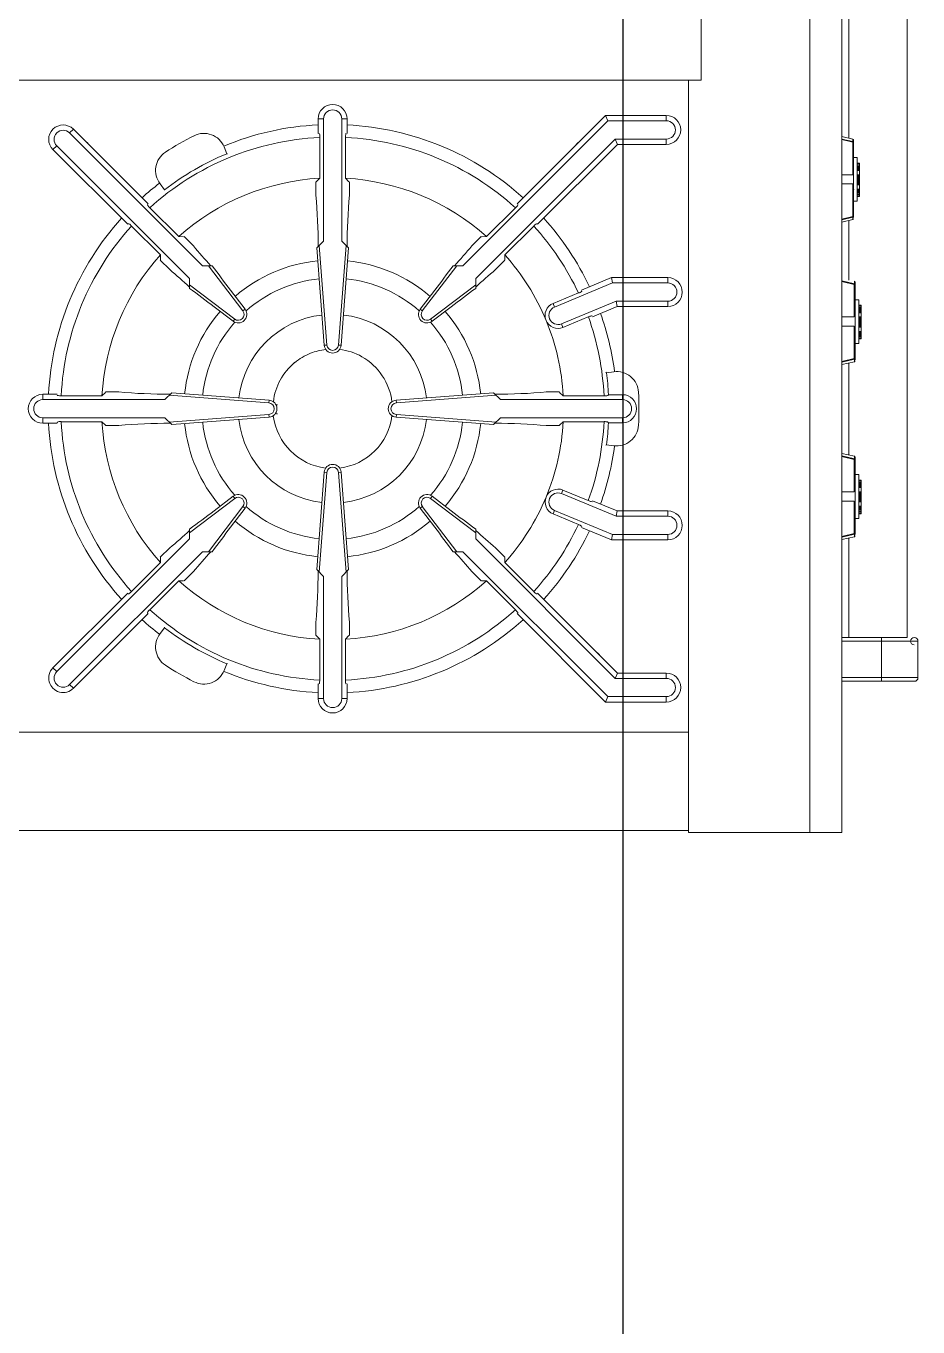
# Model space of a CAD drawing. Header units: inches. Extents: x -28708 to -16583, y 64755 to 66587.
# Drawn here: x -19892.18 to -19876.89, y 66122.48 to 66144.79 of the extents above; entities that cross this region are included whole.
import ezdxf

# ---------------------------------------------------------------- set-up
doc = ezdxf.new("R2010")
doc.units = ezdxf.units.IN
doc.header["$LTSCALE"] = 20
doc.header["$MEASUREMENT"] = 0
doc.linetypes.add('HIDDEN', pattern=[0.375, 0.25, -0.125])
doc.linetypes.add('Solid', pattern=[0])
doc.layers.add('COUNTER TOPS', color=2, linetype='Continuous')
doc.layers.add('ELEVATION LINES', color=8, linetype='HIDDEN')
doc.layers.add('FIXTURES_ INTERIOR', color=1, linetype='Continuous', lineweight=5)

# ---------------------------------------------------------------- blocks, each defined once
blk = doc.blocks.new('A$C5BAE7CA6')
at = {"layer": 'COUNTER TOPS', "color": 9, "linetype": 'Solid'}
blk.add_line((30.016, 397.942), (30.016, 579.49), dxfattribs=at)
at = {"layer": 'FIXTURES_ INTERIOR', "color": 9, "linetype": 'Solid'}
for p, q in [((33.214, 506.693), (33.214, 470.74)), ((33.762, 506.693), (33.762, 470.74)), ((34.88, 503.398), (34.88, 474.082)), ((31.354, 483.639), (31.354, 493.772)), ((33.88, 482.645), (33.88, 486.167)), ((9.032, 483.639), (31.354, 483.639)), ((31.133, 483.639), (31.133, 470.74)), ((24.787, 482.975), (24.879, 482.975)), ((24.787, 482.726), (24.787, 482.975)), ((24.879, 482.975), (24.879, 480.881)), ((25.283, 482.975), (25.191, 482.975)), ((25.191, 480.881), (25.191, 482.975)), ((25.283, 482.975), (25.283, 482.726)), ((28.197, 481.519), (29.713, 483.035)), ((29.713, 483.035), (29.751, 482.943)), ((29.713, 483.035), (30.754, 483.035)), ((30.754, 483.035), (30.754, 482.943)), ((20.591, 482.8), (20.526, 482.735)), ((20.591, 482.8), (21.872, 481.519)), ((29.751, 482.943), (27.267, 480.458)), ((29.751, 482.943), (30.754, 482.943)), ((22.803, 480.458), (20.526, 482.735)), ((24.807, 482.72), (24.8, 482.726)), ((24.813, 481.959), (24.813, 482.658)), ((25.256, 482.658), (25.256, 481.959)), ((25.269, 482.726), (25.262, 482.72)), ((27.487, 480.238), (29.88, 482.631)), ((29.918, 482.539), (28.547, 481.168)), ((30.754, 482.631), (29.88, 482.631)), ((29.918, 482.539), (29.88, 482.631)), ((30.754, 482.539), (29.918, 482.539)), ((30.754, 482.539), (30.754, 482.631)), ((33.762, 482.672), (33.954, 482.629)), ((33.954, 482.586), (33.762, 482.631)), ((33.951, 482.575), (33.762, 482.62)), ((33.951, 482.575), (33.951, 482.017)), ((33.954, 482.629), (33.954, 482.586)), ((33.965, 482.615), (33.965, 481.285)), ((20.241, 482.449), (20.306, 482.514)), ((21.522, 481.168), (20.241, 482.449)), ((20.306, 482.514), (22.582, 480.238)), ((23.223, 482.379), (23.175, 482.497)), ((23.223, 482.379), (23.233, 482.375)), ((33.965, 482.314), (34.028, 482.314)), ((34.028, 482.314), (34.028, 481.564)), ((33.951, 482.017), (33.965, 482.115)), ((34.068, 482.218), (34.028, 482.218)), ((34.068, 482.217), (34.028, 482.217)), ((34.068, 482.214), (34.028, 482.214)), ((34.068, 482.209), (34.028, 482.209)), ((34.068, 482.204), (34.028, 482.204)), ((34.068, 482.181), (34.028, 482.181)), ((34.068, 482.16), (34.028, 482.16)), ((34.068, 482.143), (34.028, 482.143)), ((34.068, 482.128), (34.028, 482.128)), ((34.068, 482.116), (34.028, 482.116)), ((34.068, 482.108), (34.028, 482.108)), ((34.068, 482.103), (34.028, 482.103)), ((34.028, 482.101), (34.068, 482.101)), ((34.068, 482.1), (34.028, 482.1)), ((34.068, 482.098), (34.028, 482.098)), ((34.068, 482.095), (34.028, 482.095)), ((34.068, 482.091), (34.028, 482.091)), ((34.068, 482.218), (34.068, 482.011)), ((22.076, 481.862), (22.153, 481.761)), ((24.747, 481.896), (24.747, 481.669)), ((24.754, 481.897), (24.813, 481.959)), ((25.256, 481.959), (25.315, 481.897)), ((25.322, 481.669), (25.322, 481.896)), ((33.951, 482.017), (33.762, 482.018)), ((33.762, 481.86), (33.951, 481.861)), ((33.951, 481.861), (33.951, 481.303)), ((34.068, 482.017), (34.028, 482.017)), ((34.068, 482.004), (34.028, 482.004)), ((34.068, 482.003), (34.028, 482.003)), ((34.068, 482.002), (34.028, 482.002)), ((34.068, 482), (34.028, 482)), ((34.068, 481.997), (34.028, 481.997)), ((34.068, 481.993), (34.028, 481.993)), ((34.068, 481.986), (34.028, 481.986)), ((34.068, 481.978), (34.028, 481.978)), ((34.068, 481.972), (34.028, 481.972)), ((34.068, 481.969), (34.028, 481.969)), ((34.068, 481.968), (34.028, 481.968)), ((34.068, 481.967), (34.028, 481.967)), ((34.068, 481.967), (34.028, 481.967)), ((34.068, 481.966), (34.028, 481.966)), ((34.068, 481.965), (34.028, 481.965)), ((34.068, 481.963), (34.028, 481.963)), ((34.068, 481.962), (34.028, 481.962)), ((34.068, 481.96), (34.028, 481.96)), ((34.068, 481.957), (34.028, 481.957)), ((34.068, 481.955), (34.028, 481.955)), ((34.068, 481.95), (34.028, 481.95)), ((34.068, 481.944), (34.028, 481.944)), ((34.068, 481.939), (34.028, 481.939)), ((34.068, 481.936), (34.028, 481.936)), ((34.068, 481.936), (34.028, 481.936)), ((34.068, 481.933), (34.028, 481.933)), ((34.068, 481.93), (34.028, 481.93)), ((34.068, 481.926), (34.028, 481.926)), ((34.068, 481.922), (34.028, 481.922)), ((34.068, 481.918), (34.028, 481.918)), ((34.068, 481.915), (34.028, 481.915)), ((34.068, 481.914), (34.028, 481.914)), ((34.068, 481.913), (34.028, 481.913)), ((34.068, 481.912), (34.028, 481.912)), ((34.068, 481.911), (34.028, 481.911)), ((34.068, 481.91), (34.028, 481.91)), ((34.068, 481.909), (34.028, 481.909)), ((34.028, 481.906), (34.068, 481.906)), ((34.068, 481.901), (34.028, 481.901)), ((34.068, 481.897), (34.028, 481.897)), ((34.068, 481.893), (34.028, 481.893)), ((34.068, 481.888), (34.028, 481.888)), ((34.068, 481.882), (34.028, 481.882)), ((34.068, 481.871), (34.028, 481.871)), ((34.068, 481.863), (34.028, 481.863)), ((34.068, 482.004), (34.068, 481.967)), ((34.068, 481.966), (34.068, 481.939)), ((34.068, 481.936), (34.068, 481.845)), ((22.152, 481.751), (22.153, 481.761)), ((34.068, 481.856), (34.028, 481.856)), ((34.068, 481.851), (34.028, 481.851)), ((34.068, 481.848), (34.028, 481.848)), ((34.068, 481.846), (34.028, 481.846)), ((34.068, 481.845), (34.028, 481.845)), ((34.068, 481.845), (34.028, 481.845)), ((34.068, 481.771), (34.028, 481.771)), ((34.068, 481.767), (34.028, 481.767)), ((34.068, 481.764), (34.028, 481.764)), ((34.068, 481.762), (34.028, 481.762)), ((34.068, 481.761), (34.028, 481.761)), ((34.068, 481.759), (34.028, 481.759)), ((34.068, 481.754), (34.028, 481.754)), ((34.068, 481.746), (34.028, 481.746)), ((34.068, 481.734), (34.028, 481.734)), ((34.068, 481.719), (34.028, 481.719)), ((34.068, 481.702), (34.028, 481.702)), ((34.068, 481.681), (34.028, 481.681)), ((34.068, 481.658), (34.028, 481.658)), ((34.068, 481.653), (34.028, 481.653)), ((34.068, 481.648), (34.028, 481.648)), ((34.068, 481.645), (34.028, 481.645)), ((34.068, 481.644), (34.028, 481.644)), ((34.068, 481.838), (34.068, 481.644)), ((21.862, 481.509), (21.862, 481.5)), ((21.902, 481.452), (22.396, 480.958)), ((27.673, 480.958), (28.167, 481.452)), ((28.207, 481.5), (28.207, 481.509)), ((34.028, 481.564), (33.965, 481.564)), ((33.762, 481.258), (33.951, 481.303)), ((33.762, 481.247), (33.954, 481.292)), ((33.954, 481.249), (33.762, 481.207)), ((33.88, 481.233), (33.88, 480.213)), ((33.951, 481.303), (33.957, 481.303)), ((33.954, 481.292), (33.954, 481.249)), ((33.957, 481.303), (33.961, 481.304)), ((33.961, 481.304), (33.964, 481.305)), ((33.964, 481.305), (33.965, 481.306)), ((21.54, 481.178), (21.531, 481.178)), ((22.082, 480.645), (21.588, 481.139)), ((28.481, 481.139), (27.987, 480.645)), ((28.538, 481.178), (28.529, 481.178)), ((22.396, 480.958), (22.481, 480.955)), ((22.648, 480.799), (22.487, 480.96)), ((24.879, 480.881), (24.762, 480.764)), ((24.889, 479.095), (24.762, 480.764)), ((24.805, 480.807), (24.935, 479.098)), ((25.134, 479.098), (25.265, 480.807)), ((25.18, 479.095), (25.307, 480.764)), ((25.307, 480.764), (25.191, 480.881)), ((27.582, 480.96), (27.421, 480.799)), ((27.588, 480.955), (27.673, 480.958)), ((22.081, 480.553), (22.242, 480.393)), ((22.085, 480.559), (22.082, 480.645)), ((27.828, 480.393), (27.989, 480.553)), ((27.987, 480.645), (27.984, 480.559)), ((22.971, 480.458), (22.803, 480.458)), ((23.497, 479.684), (22.907, 480.458)), ((27.162, 480.458), (26.572, 479.684)), ((27.267, 480.458), (27.098, 480.458)), ((22.582, 480.238), (22.582, 480.069)), ((22.582, 480.133), (23.356, 479.544)), ((26.712, 479.544), (27.487, 480.133)), ((27.487, 480.238), (27.487, 480.069)), ((29.832, 480.162), (28.838, 479.75)), ((29.814, 480.254), (29.3, 480.041)), ((29.814, 480.254), (29.832, 480.162)), ((30.78, 480.254), (29.814, 480.254)), ((30.78, 480.162), (29.832, 480.162)), ((30.78, 480.254), (30.78, 480.162)), ((33.978, 480.148), (33.762, 480.199)), ((33.976, 480.137), (33.762, 480.188)), ((33.978, 480.144), (33.976, 480.137)), ((33.976, 480.137), (33.976, 479.579)), ((33.978, 480.191), (33.978, 480.148)), ((33.99, 480.177), (33.99, 478.847)), ((23.533, 479.712), (23.285, 480.038)), ((26.784, 480.038), (26.536, 479.712)), ((29.248, 479.991), (28.813, 479.811)), ((29.306, 480.029), (29.303, 480.02)), ((31.01, 479.914), (31.012, 479.914)), ((33.99, 479.876), (34.053, 479.876)), ((34.053, 479.876), (34.053, 479.126)), ((23.002, 479.756), (23.329, 479.507)), ((23.497, 479.684), (23.533, 479.712)), ((26.572, 479.684), (26.536, 479.712)), ((26.74, 479.507), (27.067, 479.756)), ((28.813, 479.811), (28.838, 479.75)), ((28.957, 479.462), (29.894, 479.85)), ((29.49, 479.583), (29.912, 479.758)), ((29.894, 479.85), (30.78, 479.85)), ((29.912, 479.758), (29.894, 479.85)), ((29.912, 479.758), (30.78, 479.758)), ((30.78, 479.758), (30.78, 479.85)), ((33.976, 479.579), (33.99, 479.677)), ((34.093, 479.78), (34.053, 479.78)), ((34.093, 479.779), (34.053, 479.779)), ((34.093, 479.776), (34.053, 479.776)), ((34.093, 479.771), (34.053, 479.771)), ((34.093, 479.766), (34.053, 479.766)), ((34.093, 479.743), (34.053, 479.743)), ((34.093, 479.722), (34.053, 479.722)), ((34.093, 479.705), (34.053, 479.705)), ((34.093, 479.69), (34.053, 479.69)), ((34.093, 479.678), (34.053, 479.678)), ((34.093, 479.67), (34.053, 479.67)), ((34.093, 479.665), (34.053, 479.665)), ((34.053, 479.663), (34.093, 479.663)), ((34.093, 479.662), (34.053, 479.662)), ((34.093, 479.66), (34.053, 479.66)), ((34.093, 479.657), (34.053, 479.657)), ((34.093, 479.653), (34.053, 479.653)), ((34.093, 479.78), (34.093, 479.206)), ((23.356, 479.544), (23.329, 479.507)), ((26.712, 479.544), (26.74, 479.507)), ((28.982, 479.401), (28.957, 479.462)), ((28.982, 479.401), (29.417, 479.582)), ((29.477, 479.6), (29.485, 479.596)), ((33.976, 479.579), (33.762, 479.58)), ((33.762, 479.422), (33.976, 479.423)), ((33.99, 479.325), (33.976, 479.423)), ((33.976, 479.423), (33.976, 478.865)), ((34.093, 479.579), (34.053, 479.579)), ((34.093, 479.566), (34.053, 479.566)), ((34.093, 479.565), (34.053, 479.565)), ((34.093, 479.564), (34.053, 479.564)), ((34.093, 479.562), (34.053, 479.562)), ((34.093, 479.559), (34.053, 479.559)), ((34.093, 479.555), (34.053, 479.555)), ((34.093, 479.548), (34.053, 479.548)), ((34.093, 479.54), (34.053, 479.54)), ((34.093, 479.534), (34.053, 479.534)), ((34.093, 479.531), (34.053, 479.531)), ((34.093, 479.53), (34.053, 479.53)), ((34.093, 479.529), (34.053, 479.529)), ((34.093, 479.529), (34.053, 479.529)), ((34.093, 479.528), (34.053, 479.528)), ((34.093, 479.527), (34.053, 479.527)), ((34.093, 479.525), (34.053, 479.525)), ((34.093, 479.524), (34.053, 479.524)), ((34.093, 479.522), (34.053, 479.522)), ((34.093, 479.519), (34.053, 479.519)), ((34.093, 479.517), (34.053, 479.517)), ((34.093, 479.512), (34.053, 479.512)), ((34.093, 479.506), (34.053, 479.506)), ((34.093, 479.501), (34.053, 479.501)), ((34.093, 479.498), (34.053, 479.498)), ((34.093, 479.498), (34.053, 479.498)), ((34.093, 479.495), (34.053, 479.495)), ((34.093, 479.492), (34.053, 479.492)), ((34.093, 479.488), (34.053, 479.488)), ((34.093, 479.484), (34.053, 479.484)), ((34.093, 479.48), (34.053, 479.48)), ((34.093, 479.477), (34.053, 479.477)), ((34.093, 479.476), (34.053, 479.476)), ((34.093, 479.475), (34.053, 479.475)), ((34.093, 479.474), (34.053, 479.474)), ((34.093, 479.473), (34.053, 479.473)), ((34.093, 479.472), (34.053, 479.472)), ((34.093, 479.471), (34.053, 479.471)), ((34.053, 479.468), (34.093, 479.468)), ((34.093, 479.463), (34.053, 479.463)), ((34.093, 479.459), (34.053, 479.459)), ((34.093, 479.455), (34.053, 479.455)), ((34.093, 479.45), (34.053, 479.45)), ((34.093, 479.444), (34.053, 479.444)), ((34.093, 479.433), (34.053, 479.433)), ((34.093, 479.425), (34.053, 479.425)), ((34.093, 479.418), (34.053, 479.418)), ((34.093, 479.413), (34.053, 479.413)), ((34.093, 479.41), (34.053, 479.41)), ((34.093, 479.408), (34.053, 479.408)), ((34.093, 479.407), (34.053, 479.407)), ((34.093, 479.407), (34.053, 479.407)), ((34.093, 479.333), (34.053, 479.333)), ((34.093, 479.329), (34.053, 479.329)), ((34.093, 479.326), (34.053, 479.326)), ((34.093, 479.324), (34.053, 479.324)), ((34.093, 479.323), (34.053, 479.323)), ((34.093, 479.321), (34.053, 479.321)), ((34.093, 479.316), (34.053, 479.316)), ((34.093, 479.308), (34.053, 479.308)), ((34.093, 479.296), (34.053, 479.296)), ((34.093, 479.281), (34.053, 479.281)), ((34.093, 479.264), (34.053, 479.264)), ((34.093, 479.243), (34.053, 479.243)), ((34.093, 479.22), (34.053, 479.22)), ((34.093, 479.215), (34.053, 479.215)), ((34.093, 479.21), (34.053, 479.21)), ((34.093, 479.207), (34.053, 479.207)), ((34.093, 479.206), (34.053, 479.206)), ((24.935, 479.098), (24.889, 479.095)), ((25.134, 479.098), (25.18, 479.095)), ((34.053, 479.126), (33.99, 479.126)), ((33.762, 478.814), (33.976, 478.865)), ((33.762, 478.803), (33.978, 478.854)), ((33.978, 478.811), (33.762, 478.763)), ((33.88, 477.213), (33.88, 478.789)), ((33.978, 478.854), (33.976, 478.865)), ((33.976, 478.865), (33.981, 478.865)), ((33.978, 478.854), (33.978, 478.811)), ((33.981, 478.865), (33.986, 478.866)), ((33.986, 478.866), (33.989, 478.867)), ((33.989, 478.867), (33.99, 478.868)), ((29.719, 478.63), (29.728, 478.624)), ((29.853, 478.64), (29.728, 478.624)), ((21.372, 478.293), (21.144, 478.293)), ((28.925, 478.293), (28.697, 478.293)), ((20.066, 478.254), (20.066, 478.162)), ((20.066, 478.254), (20.314, 478.254)), ((22.16, 478.162), (20.066, 478.162)), ((20.314, 478.24), (20.32, 478.234)), ((20.382, 478.228), (21.081, 478.228)), ((21.081, 478.228), (21.144, 478.286)), ((22.276, 478.279), (22.16, 478.162)), ((23.942, 478.106), (22.234, 478.236)), ((23.946, 478.151), (22.276, 478.279)), ((23.942, 478.106), (23.946, 478.151)), ((26.123, 478.151), (27.793, 478.279)), ((26.127, 478.106), (26.123, 478.151)), ((27.836, 478.236), (26.127, 478.106)), ((27.91, 478.162), (27.793, 478.279)), ((30.004, 478.162), (27.91, 478.162)), ((28.926, 478.286), (28.988, 478.228)), ((28.988, 478.228), (29.687, 478.228)), ((29.749, 478.234), (29.762, 478.247)), ((29.762, 478.247), (30.004, 478.247)), ((30.004, 478.247), (30.004, 478.162)), ((20.066, 477.85), (22.16, 477.85)), ((20.066, 477.758), (20.066, 477.85)), ((22.16, 477.85), (22.276, 477.733)), ((22.234, 477.776), (23.942, 477.906)), ((23.946, 477.861), (22.276, 477.733)), ((23.942, 477.906), (23.946, 477.861)), ((26.127, 477.906), (26.123, 477.861)), ((26.123, 477.861), (27.793, 477.733)), ((26.127, 477.906), (27.836, 477.776)), ((27.91, 477.85), (27.793, 477.733)), ((27.91, 477.85), (30.004, 477.85)), ((30.004, 477.765), (30.004, 477.85)), ((20.314, 477.758), (20.066, 477.758)), ((20.32, 477.778), (20.314, 477.772)), ((21.081, 477.784), (20.382, 477.784)), ((21.144, 477.726), (21.081, 477.784)), ((21.144, 477.719), (21.372, 477.719)), ((28.697, 477.719), (28.925, 477.719)), ((28.988, 477.784), (28.926, 477.726)), ((29.687, 477.784), (28.988, 477.784)), ((29.762, 477.765), (29.749, 477.778)), ((30.004, 477.765), (29.762, 477.765)), ((29.728, 477.388), (29.719, 477.382)), ((29.728, 477.388), (29.853, 477.372)), ((33.762, 477.239), (33.978, 477.191)), ((33.978, 477.148), (33.762, 477.199)), ((33.976, 477.137), (33.762, 477.188)), ((33.978, 477.191), (33.978, 477.148)), ((33.99, 477.177), (33.99, 475.847)), ((33.978, 477.144), (33.976, 477.137)), ((33.976, 477.137), (33.976, 476.579)), ((24.889, 476.917), (24.762, 475.248)), ((24.935, 476.913), (24.805, 475.205)), ((24.935, 476.913), (24.889, 476.917)), ((25.134, 476.913), (25.18, 476.917)), ((25.265, 475.205), (25.134, 476.913)), ((25.307, 475.248), (25.18, 476.917)), ((33.99, 476.876), (34.053, 476.876)), ((34.053, 476.876), (34.053, 476.126)), ((34.093, 476.78), (34.053, 476.78)), ((34.093, 476.779), (34.053, 476.779)), ((34.093, 476.776), (34.053, 476.776)), ((34.093, 476.771), (34.053, 476.771)), ((34.093, 476.766), (34.053, 476.766)), ((34.093, 476.743), (34.053, 476.743)), ((34.093, 476.78), (34.093, 476.206)), ((23.329, 476.505), (23.002, 476.256)), ((23.356, 476.468), (23.329, 476.505)), ((26.712, 476.468), (26.74, 476.505)), ((27.067, 476.256), (26.74, 476.505)), ((28.982, 476.611), (28.957, 476.55)), ((28.957, 476.55), (29.894, 476.162)), ((28.982, 476.611), (29.417, 476.43)), ((33.976, 476.579), (33.762, 476.58)), ((33.976, 476.579), (33.99, 476.677)), ((34.093, 476.722), (34.053, 476.722)), ((34.093, 476.705), (34.053, 476.705)), ((34.093, 476.69), (34.053, 476.69)), ((34.093, 476.678), (34.053, 476.678)), ((34.093, 476.67), (34.053, 476.67)), ((34.093, 476.665), (34.053, 476.665)), ((34.053, 476.663), (34.093, 476.663)), ((34.093, 476.662), (34.053, 476.662)), ((34.093, 476.66), (34.053, 476.66)), ((34.093, 476.657), (34.053, 476.657)), ((34.093, 476.653), (34.053, 476.653)), ((34.093, 476.579), (34.053, 476.579)), ((34.093, 476.566), (34.053, 476.566)), ((34.093, 476.565), (34.053, 476.565)), ((34.093, 476.564), (34.053, 476.564)), ((34.093, 476.562), (34.053, 476.562)), ((34.093, 476.559), (34.053, 476.559)), ((34.093, 476.555), (34.053, 476.555)), ((34.093, 476.548), (34.053, 476.548)), ((34.093, 476.54), (34.053, 476.54)), ((34.093, 476.534), (34.053, 476.534)), ((34.093, 476.531), (34.053, 476.531)), ((34.093, 476.53), (34.053, 476.53)), ((34.093, 476.529), (34.053, 476.529)), ((34.093, 476.529), (34.053, 476.529)), ((34.093, 476.528), (34.053, 476.528)), ((34.093, 476.527), (34.053, 476.527)), ((34.093, 476.525), (34.053, 476.525)), ((34.093, 476.524), (34.053, 476.524)), ((34.093, 476.522), (34.053, 476.522)), ((34.093, 476.519), (34.053, 476.519)), ((34.093, 476.517), (34.053, 476.517)), ((34.093, 476.512), (34.053, 476.512)), ((34.093, 476.506), (34.053, 476.506)), ((23.356, 476.468), (22.582, 475.879)), ((22.907, 475.553), (23.497, 476.328)), ((23.285, 475.974), (23.533, 476.3)), ((23.497, 476.328), (23.533, 476.3)), ((26.572, 476.328), (26.536, 476.3)), ((26.536, 476.3), (26.784, 475.974)), ((26.572, 476.328), (27.162, 475.553)), ((27.487, 475.879), (26.712, 476.468)), ((29.477, 476.412), (29.485, 476.416)), ((29.49, 476.429), (29.912, 476.254)), ((33.762, 476.422), (33.976, 476.423)), ((33.99, 476.325), (33.976, 476.423)), ((33.976, 476.423), (33.976, 475.865)), ((34.093, 476.501), (34.053, 476.501)), ((34.093, 476.498), (34.053, 476.498)), ((34.093, 476.498), (34.053, 476.498)), ((34.093, 476.495), (34.053, 476.495)), ((34.093, 476.492), (34.053, 476.492)), ((34.093, 476.488), (34.053, 476.488)), ((34.093, 476.484), (34.053, 476.484)), ((34.093, 476.48), (34.053, 476.48)), ((34.093, 476.477), (34.053, 476.477)), ((34.093, 476.476), (34.053, 476.476)), ((34.093, 476.475), (34.053, 476.475)), ((34.093, 476.474), (34.053, 476.474)), ((34.093, 476.473), (34.053, 476.473)), ((34.093, 476.472), (34.053, 476.472)), ((34.093, 476.471), (34.053, 476.471)), ((34.053, 476.468), (34.093, 476.468)), ((34.093, 476.463), (34.053, 476.463)), ((34.093, 476.459), (34.053, 476.459)), ((34.093, 476.455), (34.053, 476.455)), ((34.093, 476.45), (34.053, 476.45)), ((34.093, 476.444), (34.053, 476.444)), ((34.093, 476.433), (34.053, 476.433)), ((34.093, 476.425), (34.053, 476.425)), ((34.093, 476.418), (34.053, 476.418)), ((34.093, 476.413), (34.053, 476.413)), ((34.093, 476.41), (34.053, 476.41)), ((34.093, 476.408), (34.053, 476.408)), ((34.093, 476.407), (34.053, 476.407)), ((34.093, 476.407), (34.053, 476.407)), ((34.093, 476.333), (34.053, 476.333)), ((34.093, 476.329), (34.053, 476.329)), ((34.093, 476.326), (34.053, 476.326)), ((34.093, 476.324), (34.053, 476.324)), ((34.093, 476.323), (34.053, 476.323)), ((34.093, 476.321), (34.053, 476.321)), ((34.093, 476.316), (34.053, 476.316)), ((34.093, 476.308), (34.053, 476.308)), ((34.093, 476.296), (34.053, 476.296)), ((34.093, 476.281), (34.053, 476.281)), ((28.813, 476.201), (28.838, 476.262)), ((29.248, 476.021), (28.813, 476.201)), ((29.832, 475.85), (28.838, 476.262)), ((29.912, 476.254), (29.894, 476.162)), ((29.894, 476.162), (30.78, 476.162)), ((29.912, 476.254), (30.78, 476.254)), ((30.78, 476.254), (30.78, 476.162)), ((34.053, 476.126), (33.99, 476.126)), ((34.093, 476.264), (34.053, 476.264)), ((34.093, 476.243), (34.053, 476.243)), ((34.093, 476.22), (34.053, 476.22)), ((34.093, 476.215), (34.053, 476.215)), ((34.093, 476.21), (34.053, 476.21)), ((34.093, 476.207), (34.053, 476.207)), ((34.093, 476.206), (34.053, 476.206)), ((22.582, 475.943), (22.582, 475.774)), ((27.487, 475.774), (27.487, 475.943)), ((29.814, 475.758), (29.3, 475.971)), ((29.306, 475.983), (29.303, 475.992)), ((29.814, 475.758), (29.832, 475.85)), ((30.78, 475.85), (29.832, 475.85)), ((30.78, 475.758), (30.78, 475.85)), ((33.762, 475.814), (33.976, 475.865)), ((33.762, 475.803), (33.978, 475.854)), ((33.978, 475.854), (33.976, 475.865)), ((33.976, 475.865), (33.981, 475.865)), ((33.978, 475.854), (33.978, 475.811)), ((33.981, 475.865), (33.986, 475.866)), ((33.986, 475.866), (33.989, 475.867)), ((33.989, 475.867), (33.99, 475.868)), ((22.582, 475.774), (20.306, 473.498)), ((22.242, 475.619), (22.081, 475.458)), ((29.88, 473.381), (27.487, 475.774)), ((27.989, 475.458), (27.828, 475.619)), ((30.78, 475.758), (29.814, 475.758)), ((33.978, 475.811), (33.762, 475.763)), ((33.88, 474.082), (33.88, 475.789)), ((20.526, 473.277), (22.803, 475.553)), ((22.082, 475.367), (22.085, 475.453)), ((22.803, 475.553), (22.971, 475.553)), ((27.267, 475.553), (27.098, 475.553)), ((27.267, 475.553), (29.751, 473.069)), ((27.984, 475.453), (27.987, 475.367)), ((22.082, 475.367), (21.588, 474.873)), ((22.487, 475.052), (22.648, 475.213)), ((24.762, 475.248), (24.879, 475.131)), ((25.191, 475.131), (25.307, 475.248)), ((27.421, 475.213), (27.582, 475.052)), ((28.481, 474.873), (27.987, 475.367)), ((21.902, 474.56), (22.396, 475.054)), ((22.481, 475.056), (22.396, 475.054)), ((24.879, 475.131), (24.879, 473.037)), ((25.191, 473.037), (25.191, 475.131)), ((27.673, 475.054), (27.588, 475.056)), ((27.673, 475.054), (28.167, 474.56)), ((21.522, 474.844), (20.241, 473.563)), ((21.54, 474.833), (21.531, 474.834)), ((28.538, 474.834), (28.529, 474.833)), ((29.918, 473.473), (28.547, 474.844)), ((21.862, 474.503), (21.862, 474.512)), ((28.207, 474.512), (28.207, 474.503)), ((20.591, 473.212), (21.872, 474.493)), ((24.747, 474.343), (24.747, 474.116)), ((25.322, 474.116), (25.322, 474.343)), ((28.197, 474.493), (29.713, 472.977)), ((22.153, 474.251), (22.076, 474.15)), ((22.153, 474.251), (22.152, 474.261)), ((24.813, 474.053), (24.754, 474.115)), ((24.813, 473.354), (24.813, 474.053)), ((25.315, 474.115), (25.256, 474.053)), ((25.256, 474.053), (25.256, 473.354)), ((34.88, 474.082), (33.762, 474.082)), ((34.443, 474.082), (34.443, 473.332)), ((33.762, 474.019), (35.068, 474.019)), ((35.068, 474.019), (35.068, 473.395)), ((23.175, 473.515), (23.223, 473.633)), ((23.233, 473.637), (23.223, 473.633)), ((20.241, 473.563), (20.306, 473.498)), ((29.918, 473.473), (29.88, 473.381)), ((30.754, 473.473), (29.918, 473.473)), ((30.754, 473.473), (30.754, 473.381)), ((35.068, 473.395), (33.762, 473.395)), ((20.591, 473.212), (20.526, 473.277)), ((24.787, 473.037), (24.787, 473.286)), ((24.8, 473.286), (24.807, 473.292)), ((25.262, 473.292), (25.269, 473.286)), ((25.283, 473.286), (25.283, 473.037)), ((30.754, 473.381), (29.88, 473.381)), ((33.762, 473.332), (35.005, 473.332)), ((24.787, 473.037), (24.879, 473.037)), ((25.283, 473.037), (25.191, 473.037)), ((29.713, 472.977), (29.751, 473.069)), ((29.713, 472.977), (30.754, 472.977)), ((29.751, 473.069), (30.754, 473.069)), ((30.754, 472.977), (30.754, 473.069)), ((8.341, 472.459), (31.133, 472.459)), ((6.5, 470.771), (31.133, 470.771)), ((31.133, 470.74), (33.762, 470.74))]:
    blk.add_line(p, q, dxfattribs=at)
for centre, radius, start, end in [((25.035, 482.975), 0.248, 0, 180), ((25.035, 482.975), 0.156, 0, 180), ((30.754, 482.787), 0.248, 270, 90), ((20.416, 482.624), 0.248, 45, 225), ((20.416, 482.624), 0.156, 45, 225), ((25.038, 477.994), 4.887, 92.9437, 112.4812), ((25.034, 478.005), 4.875, 47.9171, 87.081), ((30.754, 482.787), 0.156, 270, 90), ((20.653, 482.375), 0.259, 37.9706, 52.1059), ((25.036, 478.003), 4.661, 92.7475, 132.2592), ((25.12, 477.857), 5.422, 117, 122.9804), ((22.828, 482.353), 0.375, 22.4926, 116.9181), ((24.69, 482.68), 0.125, 349.8873, 18.7566), ((25.538, 482.665), 0.282, 168.6803, 181.3497), ((25.033, 478.003), 4.661, 47.743, 87.2556), ((29.416, 482.375), 0.259, 127.9371, 142.0629), ((33.931, 482.584), 0.0224, 336.5519, 353.6598), ((33.954, 482.549), 0.0268, 62.0205, 96.8637), ((33.962, 482.581), 0.0096, 152.7839, 178.5312), ((33.95, 482.614), 0.015, 0.9392, 76.866), ((33.951, 482.571), 0.0143, 2.9609, 80.2176), ((22.374, 482.09), 0.375, 123.1592, 217.4106), ((25.057, 477.966), 4.779, 112.5722, 127.4287), ((20.666, 482.387), 0.259, 217.8941, 232.0294), ((29.424, 482.367), 0.23, 307.0416, 322.9584), ((25.011, 478.033), 4.839, 127.4718, 132.0942), ((25.035, 478.004), 3.961, 93.2227, 131.7846), ((25.034, 478.004), 3.961, 48.2154, 86.7773), ((32.973, 481.656), 1, 6.1486, 11.8356), ((13.836, 480.755), 10.951, 0.1777, 4.7873), ((36.234, 480.752), 10.951, 175.1975, 179.8069), ((22.072, 481.636), 0.25, 212.8469, 227.2301), ((28.093, 481.557), 0.129, 305.1807, 333.6312), ((25.035, 478.005), 4.876, 137.9167, 177.0784), ((25.031, 478.003), 4.88, 25.4292, 42.0813), ((34.011, 481.312), 0.0608, 189.0811, 199.3886), ((33.951, 481.306), 0.0143, 279.9506, 358.0251), ((33.95, 481.264), 0.0155, 283.815, 359.0906), ((25.038, 478.004), 4.661, 137.7408, 177.2525), ((21.48, 481.061), 0.133, 35.8329, 61.9213), ((28.71, 480.914), 0.321, 124.6285, 135.6214), ((25.036, 478.006), 4.657, 25.2313, 42.278), ((28.406, 485.573), 7.48, 219.6572, 223.1351), ((20.738, 486.388), 8.713, 317.115, 320.0985), ((25.036, 478.005), 3.961, 138.2154, 176.7773), ((25.034, 478.007), 2.549, 95.7508, 130.9174), ((25.033, 478.002), 2.554, 49.1251, 84.2169), ((25.043, 478.011), 3.95, 22.4815, 41.8182), ((15.52, 472.416), 10.431, 47.3889, 49.8779), ((45.543, 496.972), 27.968, 216.1873, 217.2622), ((8.262, 494.184), 23.307, 322.6303, 323.9201), ((32.956, 474.229), 8.018, 129.7698, 133.0066), ((25.036, 478.003), 2.243, 95.9827, 131.4863), ((25.033, 478.003), 2.243, 48.5137, 84.0173), ((30.78, 480.006), 0.248, 270, 90), ((30.78, 480.006), 0.156, 270, 90), ((33.979, 480.111), 0.0268, 62.0205, 96.8637), ((33.975, 480.176), 0.015, 0.9392, 76.866), ((33.977, 480.134), 0.0138, 0, 82.875), ((33.987, 480.143), 0.0096, 152.7839, 178.5312), ((6.069, 457.497), 27.968, 52.7378, 53.8127), ((48.173, 451.92), 34.933, 126.3107, 127.1709), ((29.218, 480.119), 0.132, 283.1792, 311.2867), ((25.039, 478.004), 2.554, 139.1209, 174.2114), ((23.417, 479.623), 0.146, 232.6082, 37.3918), ((23.417, 479.623), 0.1, 232.5946, 37.5171), ((26.652, 479.623), 0.146, 142.879, 307.2379), ((26.652, 479.623), 0.0999, 142.5946, 307.3789), ((25.037, 478.006), 2.548, 5.753, 40.9278), ((28.898, 479.606), 0.222, 112.4977, 202.4977), ((28.898, 479.606), 0.156, 112.4391, 292.4391), ((25.029, 478.005), 4.88, 7.5063, 19.5806), ((25.038, 478.005), 2.243, 138.5137, 174.0173), ((25.035, 478.005), 1.618, 96.575, 173.4164), ((25.034, 478.005), 1.618, 6.5836, 83.425), ((25.036, 478.007), 2.238, 5.9394, 41.5273), ((28.898, 479.606), 0.222, 202.3801, 292.4632), ((25.026, 478.004), 3.968, 3.2352, 22.4857), ((25.035, 478.006), 4.657, 2.7226, 19.7677), ((29.537, 479.306), 0.3, 102.167, 113.5379), ((25.044, 477.971), 1.059, 97.0045, 111.4159), ((25.035, 479.106), 0.146, 184.3542, 355.6458), ((25.035, 479.106), 0.0999, 184.3771, 355.6229), ((25.033, 478.001), 1.029, 60.6445, 83.2405), ((25.037, 478.005), 1.026, 129.5804, 173.238), ((25.041, 477.995), 1.036, 111.7332, 129.41), ((25.034, 478.005), 1.024, 6.7356, 60.583), ((33.976, 478.868), 0.0143, 279.9506, 358.0251), ((33.975, 478.826), 0.0155, 283.815, 359.0906), ((25.228, 478.022), 4.54, 2.8429, 7.6158), ((29.903, 478.269), 0.375, 3.0859, 97.54), ((22.282, 489.149), 10.895, 265.1559, 269.8408), ((27.787, 489.149), 10.895, 270.1592, 274.8441), ((20.066, 478.006), 0.248, 90, 270), ((20.066, 478.006), 0.156, 90, 270), ((20.378, 478.535), 0.307, 258.6901, 270.8257), ((23.934, 478.006), 0.0999, 274.3771, 85.6229), ((23.934, 478.006), 0.146, 274.3542, 85.6458), ((24.089, 478), 0.0748, 90.1885, 108.7923), ((26.134, 478.006), 0.146, 94.3542, 265.6458), ((26.134, 478.006), 0.0999, 94.3771, 265.6229), ((29.708, 478.358), 0.132, 260.678, 289.5821), ((30.004, 478.006), 0.241, 270, 90), ((30.004, 478.006), 0.156, 270, 90), ((25.037, 478.006), 5.248, 356.9118, 3.0909), ((25.035, 478.006), 1.024, 186.6946, 263.2765), ((24.088, 477.989), 0.0714, 243.0807, 271.7837), ((25.034, 478.006), 1.024, 276.7356, 353.2781), ((25.035, 478.006), 4.876, 182.9187, 222.0811), ((20.361, 477.654), 0.132, 80.7833, 109.6825), ((25.038, 478.007), 4.661, 182.7444, 222.257), ((25.037, 478.007), 3.962, 183.2187, 221.7798), ((22.324, 465.994), 11.764, 90.3511, 94.6731), ((25.038, 478.007), 2.553, 185.7848, 220.8816), ((25.038, 478.007), 2.243, 185.9827, 221.4863), ((25.034, 478.005), 1.617, 186.5433, 263.3594), ((25.035, 478.006), 1.617, 276.552, 353.4394), ((25.036, 478.005), 2.238, 318.4727, 354.0606), ((25.036, 478.005), 2.549, 319.0831, 354.2542), ((27.774, 466.677), 11.08, 85.1949, 89.7773), ((25.026, 478.008), 3.968, 337.5176, 356.7683), ((25.013, 478.01), 4.679, 340.272, 357.236), ((29.692, 477.475), 0.31, 78.7705, 90.8653), ((25.228, 477.99), 4.54, 352.3842, 357.1571), ((29.902, 477.743), 0.375, 262.46, 356.8786), ((25.029, 478.007), 4.88, 340.4194, 352.4937), ((33.975, 477.176), 0.015, 0.9392, 76.866), ((25.035, 476.906), 0.146, 4.3542, 175.6458), ((25.035, 476.906), 0.0999, 4.5177, 175.7636), ((33.979, 477.111), 0.0268, 62.0205, 96.8637), ((33.977, 477.134), 0.0138, 0, 82.875), ((33.987, 477.143), 0.0096, 152.7839, 178.5312), ((23.417, 476.388), 0.146, 322.8206, 127.198), ((26.652, 476.388), 0.146, 53.0914, 217.0439), ((28.898, 476.406), 0.222, 67.5023, 157.5023), ((28.898, 476.406), 0.156, 67.4774, 247.4774), ((23.417, 476.388), 0.1, 322.5089, 127.3199), ((25.034, 478.004), 2.238, 228.4727, 264.0606), ((25.035, 478.004), 2.238, 275.9394, 311.5273), ((26.652, 476.388), 0.0999, 52.9044, 217.0956), ((25.043, 478.001), 3.95, 318.1845, 337.5218), ((28.898, 476.406), 0.221, 157.4193, 247.4536), ((29.486, 476.538), 0.127, 237.6899, 261.3379), ((6.075, 498.493), 27.947, 306.2034, 307.2786), ((25.034, 478.005), 2.549, 229.0789, 264.2487), ((25.035, 478.004), 2.548, 275.753, 310.9278), ((44, 498.515), 27.968, 232.7371, 233.812), ((30.78, 476.006), 0.248, 270, 90), ((30.78, 476.006), 0.156, 270, 90), ((17.492, 481.352), 7.446, 309.6458, 313.1318), ((51.148, 454.86), 34.959, 142.8453, 143.7052), ((4.526, 459.04), 27.968, 36.188, 37.2629), ((33.92, 482.876), 9.475, 227.2416, 229.9807), ((25.054, 477.993), 4.635, 317.6811, 334.8091), ((25.069, 477.983), 4.834, 317.8411, 334.652), ((29.143, 475.75), 0.29, 56.4042, 68.8928), ((33.976, 475.868), 0.0143, 279.9506, 358.0251), ((33.975, 475.826), 0.0155, 283.815, 359.0906), ((30.639, 468.472), 10.455, 137.3626, 139.8488), ((21.663, 470.439), 7.48, 39.6572, 43.1351), ((13.835, 475.263), 10.951, 355.1808, 359.7902), ((36.546, 475.271), 11.263, 180.2416, 184.723), ((25.034, 478.003), 3.957, 228.1913, 266.7986), ((25.034, 478.008), 3.961, 273.2118, 311.7745), ((21.411, 475.036), 0.241, 302.8127, 317.486), ((28.589, 474.951), 0.133, 215.747, 241.8714), ((21.983, 474.449), 0.137, 126.1104, 152.7004), ((25.035, 478.005), 4.657, 227.7218, 267.2712), ((25.035, 478.005), 4.657, 272.7257, 312.2759), ((27.97, 474.352), 0.286, 33.7857, 46.3581), ((25.217, 478.226), 5.161, 228.0493, 232.3833), ((25.036, 478.003), 4.872, 272.8952, 312.0928), ((22.374, 473.922), 0.375, 142.5596, 236.8203), ((25.043, 478.02), 4.75, 232.5246, 247.4721), ((35.005, 474.019), 0.063, 0, 268.6574), ((29.404, 473.624), 0.259, 37.9706, 52.1059), ((25.032, 478.003), 5.247, 236.9196, 243.0997), ((20.416, 473.387), 0.248, 135.0402, 315.0402), ((20.416, 473.387), 0.156, 135.0639, 315.0639), ((22.828, 473.659), 0.375, 243.0819, 337.5074), ((25.034, 478.002), 4.871, 247.4837, 267.0896), ((29.416, 473.637), 0.259, 217.8941, 232.0294), ((30.754, 473.225), 0.248, 270, 90), ((35.005, 473.395), 0.063, 270, 0), ((24.531, 473.347), 0.282, 348.6803, 1.3497), ((25.387, 473.332), 0.133, 170.7466, 197.7649), ((30.754, 473.225), 0.156, 270, 90), ((25.035, 473.037), 0.248, 180, 0), ((25.035, 473.037), 0.156, 180, 0)]:
    blk.add_arc(centre, radius, start, end, dxfattribs=at)

msp = doc.modelspace()

# ---------------------------------------------------------------- block references
at = {"layer": 'ELEVATION LINES', "color": 6, "linetype": 'ByBlock', "lineweight": -2}
msp.add_blockref('A$C5BAE7CA6', (-19911.9555, 65660.2192), dxfattribs=at)

doc.saveas('drawing.dxf')
